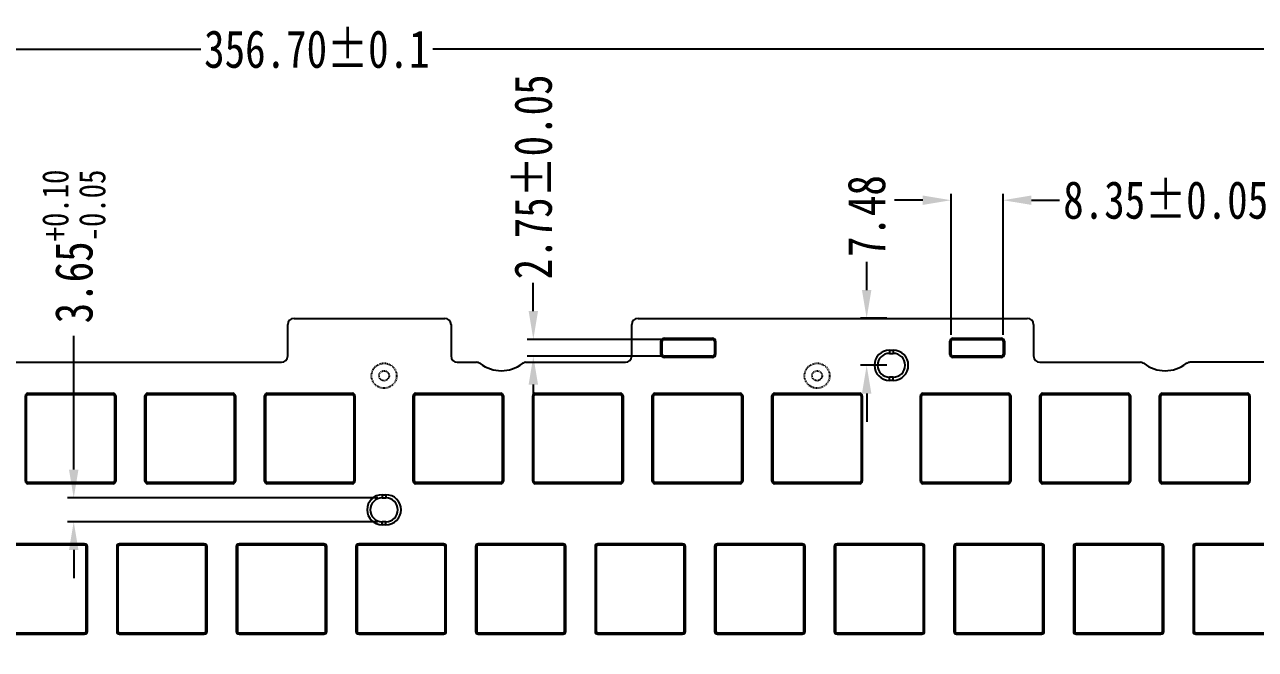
# Model space of a CAD drawing. Header units: inches. Extents: x 1285 to 1753, y 37 to 311.
# Drawn here: x 1398.5 to 1594.5, y 207.4 to 306.9 of the extents above; entities that cross this region are included whole.
import ezdxf

# ---------------------------------------------------------------- set-up
doc = ezdxf.new("R2010")
doc.units = ezdxf.units.IN
doc.header["$LTSCALE"] = 0.909449
doc.header["$MEASUREMENT"] = 0
doc.header["$PDMODE"] = 3
doc.header["$PDSIZE"] = 0.3125
doc.linetypes.add('HIDDEN', pattern=[0.2, 0.1, -0.1])
doc.linetypes.add('PHANTOM', pattern=[0.8, 0.45, -0.05, 0.1, -0.05, 0.1, -0.05])
doc.layers.get('0').update_dxf_attribs({"linetype": 'CONTINUOUS'})
doc.layers.get('Defpoints').update_dxf_attribs({"linetype": 'CONTINUOUS'})
doc.layers.add('DEFAULT_2', color=8, linetype='HIDDEN')
doc.layers.add('DEFAULT_3', color=7, linetype='PHANTOM')
doc.styles.get("Standard").update_dxf_attribs({"font": 'txt', "width": 0.8})
doc.dimstyles.get("Standard").update_dxf_attribs({"dimtxt": 6, "dimasz": 4.5, "dimexe": 1, "dimexo": 1, "dimgap": 0.09, "dimtad": 0, "dimzin": 1, "dimdsep": 46, "dimtxsty": 'Standard', "dimcen": 0.09, "dimclrd": 5, "dimclre": 5, "dimclrt": 1, "dimadec": 0, "dimazin": 0, "dimtp": 0.01, "dimtm": 0.01, "dimtfac": 1, "dimtofl": 0, "dimtmove": 0, "dimatfit": 3, "dimfxl": 1, "dimtolj": 1, "dimtzin": 4, "dimarcsym": 0})

# ---------------------------------------------------------------- blocks, each defined once
blk = doc.blocks.new('*D6')
at = {"layer": 'DEFAULT_3', "color": 3, "linetype": 'ByBlock', "lineweight": -2, "transparency": 16777216}
for p, q in [((1348.86, 160.98), (1348.86, 304)), ((1705.56, 160.98), (1705.56, 304)), ((1353.36, 303), (1426.55, 303)), ((1701.06, 303), (1463.53, 303))]:
    blk.add_line(p, q, dxfattribs=at)
at = {"layer": 'DEFAULT_3', "color": 3, "linetype": 'ByBlock', "transparency": 16777216}
for points in [[(1353.36, 303.75), (1353.36, 302.25), (1348.86, 303)], [(1701.06, 302.25), (1701.06, 303.75), (1705.56, 303)]]:
    blk.add_solid(points, dxfattribs=at)
at = {"layer": 'Defpoints', "color": 0, "linetype": 'ByBlock', "transparency": 16777216}
for p in [(1705.56, 303), (1348.86, 159.98), (1705.56, 159.98)]:
    blk.add_point(p, dxfattribs=at)
at = {"layer": 'DEFAULT_3', "color": 3, "linetype": 'ByBlock', "transparency": 16777216, "insert": (1445.04, 303), "char_height": 6, "attachment_point": 5}
blk.add_mtext('356.70%%P0.1', dxfattribs=at)
blk = doc.blocks.new('*D29')
at = {"layer": 'DEFAULT_3', "color": 3, "linetype": 'ByBlock', "lineweight": -2, "transparency": 16777216}
for p, q in [((1479.52, 261.28), (1479.52, 265.78)), ((1500.13, 256.78), (1478.52, 256.78)), ((1500.13, 254.08), (1478.52, 254.08)), ((1479.52, 249.58), (1479.52, 245.08))]:
    blk.add_line(p, q, dxfattribs=at)
at = {"layer": 'DEFAULT_3', "color": 3, "linetype": 'ByBlock', "transparency": 16777216}
for points in [[(1478.77, 261.28), (1480.27, 261.28), (1479.52, 256.78)], [(1480.27, 249.58), (1478.77, 249.58), (1479.52, 254.08)]]:
    blk.add_solid(points, dxfattribs=at)
at = {"layer": 'Defpoints', "color": 0, "linetype": 'ByBlock', "transparency": 16777216}
for p in [(1501.13, 256.78), (1479.52, 254.08), (1501.13, 254.08)]:
    blk.add_point(p, dxfattribs=at)
at = {"layer": 'DEFAULT_3', "color": 3, "linetype": 'ByBlock', "transparency": 16777216, "insert": (1479.52, 282.67), "char_height": 6, "attachment_point": 5, "rotation": 90}
blk.add_mtext('\\A1;2.75%%P0.05', dxfattribs=at)
blk = doc.blocks.new('*D30')
at = {"layer": 'DEFAULT_3', "color": 3, "linetype": 'ByBlock', "lineweight": -2, "transparency": 16777216}
for p, q in [((1406.31, 236.02), (1406.31, 257.33)), ((1454.74, 231.52), (1405.31, 231.52)), ((1454.74, 227.72), (1405.31, 227.72)), ((1406.31, 223.22), (1406.31, 218.72))]:
    blk.add_line(p, q, dxfattribs=at)
at = {"layer": 'DEFAULT_3', "color": 3, "linetype": 'ByBlock', "transparency": 16777216}
for points in [[(1405.56, 236.02), (1407.06, 236.02), (1406.31, 231.52)], [(1407.06, 223.22), (1405.56, 223.22), (1406.31, 227.72)]]:
    blk.add_solid(points, dxfattribs=at)
at = {"layer": 'Defpoints', "color": 0, "linetype": 'ByBlock', "transparency": 16777216}
for p in [(1455.74, 231.52), (1406.31, 227.72), (1455.74, 227.72)]:
    blk.add_point(p, dxfattribs=at)
at = {"layer": 'DEFAULT_3', "color": 3, "linetype": 'ByBlock', "transparency": 16777216, "insert": (1406.31, 271.58), "char_height": 6, "attachment_point": 5, "rotation": 90}
blk.add_mtext('\\A1;\\A1;3.65{\\H0.7x;\\S+0.10^ -0.05;}', dxfattribs=at)
blk = doc.blocks.new('*D32')
at = {"layer": 'DEFAULT_3', "color": 3, "linetype": 'ByBlock', "lineweight": -2, "transparency": 16777216}
for p, q in [((1532.62, 264.63), (1532.62, 269.13)), ((1535.85, 260.13), (1531.62, 260.13)), ((1535.85, 252.65), (1531.62, 252.65)), ((1532.62, 248.15), (1532.62, 243.65))]:
    blk.add_line(p, q, dxfattribs=at)
at = {"layer": 'DEFAULT_3', "color": 3, "linetype": 'ByBlock', "transparency": 16777216}
for points in [[(1531.87, 264.63), (1533.37, 264.63), (1532.62, 260.13)], [(1533.37, 248.15), (1531.87, 248.15), (1532.62, 252.65)]]:
    blk.add_solid(points, dxfattribs=at)
at = {"layer": 'Defpoints', "color": 0, "linetype": 'ByBlock', "transparency": 16777216}
for p in [(1532.62, 260.13), (1536.85, 260.13), (1536.85, 252.65)]:
    blk.add_point(p, dxfattribs=at)
at = {"layer": 'DEFAULT_3', "color": 3, "linetype": 'ByBlock', "transparency": 16777216, "insert": (1532.62, 276.42), "char_height": 6, "attachment_point": 5, "rotation": 90}
blk.add_mtext('\\A1;7.48', dxfattribs=at)
blk = doc.blocks.new('*D33')
at = {"layer": 'DEFAULT_3', "color": 3, "linetype": 'ByBlock', "lineweight": -2, "transparency": 16777216}
for p, q in [((1541.56, 278.95), (1537.06, 278.95)), ((1546.06, 257.48), (1546.06, 279.95)), ((1554.36, 257.48), (1554.36, 279.95)), ((1558.86, 278.95), (1563.36, 278.95))]:
    blk.add_line(p, q, dxfattribs=at)
at = {"layer": 'DEFAULT_3', "color": 3, "linetype": 'ByBlock', "transparency": 16777216}
for points in [[(1541.56, 278.2), (1541.56, 279.7), (1546.06, 278.95)], [(1558.86, 279.7), (1558.86, 278.2), (1554.36, 278.95)]]:
    blk.add_solid(points, dxfattribs=at)
at = {"layer": 'Defpoints', "color": 0, "linetype": 'ByBlock', "transparency": 16777216}
for p in [(1554.36, 278.95), (1546.06, 256.48), (1554.36, 256.48)]:
    blk.add_point(p, dxfattribs=at)
at = {"layer": 'DEFAULT_3', "color": 3, "linetype": 'ByBlock', "transparency": 16777216, "insert": (1580.25, 278.95), "char_height": 6, "attachment_point": 5}
blk.add_mtext('\\A1;8.35%%P0.05', dxfattribs=at)

msp = doc.modelspace()

# ---------------------------------------------------------------- linework, layer by layer
at = {"color": 7, "linetype": 'Continuous'}
for p, q in [((1440.41, 254.13), (1440.41, 259.129)), ((1441.41, 260.129), (1465.41, 260.129)), ((1466.41, 259.129), (1466.41, 254.13)), ((1495.207, 254.13), (1495.207, 259.129)), ((1496.207, 260.129), (1558.206, 260.129)), ((1559.206, 259.129), (1559.206, 254.13)), ((1536.254, 255.048), (1536.254, 254.548)), ((1536.254, 255.048), (1536.854, 255.048)), ((1536.854, 255.048), (1536.854, 254.548)), ((1368.163, 253.13), (1439.41, 253.13)), ((1467.41, 253.13), (1470.457, 253.13)), ((1478.397, 253.13), (1494.207, 253.13)), ((1536.254, 254.548), (1536.854, 254.548)), ((1560.206, 253.13), (1576.187, 253.13)), ((1613.691, 253.13), (1584.127, 253.13)), ((1536.254, 250.248), (1536.254, 250.748)), ((1536.854, 250.748), (1536.254, 250.748)), ((1536.854, 250.248), (1536.254, 250.248)), ((1536.854, 250.248), (1536.854, 250.748)), ((1398.612, 234.183), (1398.612, 247.783)), ((1398.612, 247.783), (1398.812, 247.783)), ((1398.812, 234.183), (1398.812, 247.783)), ((1399.012, 248.183), (1399.012, 247.983)), ((1399.012, 248.183), (1412.612, 248.183)), ((1399.012, 247.983), (1412.612, 247.983)), ((1412.612, 248.183), (1412.612, 247.983)), ((1412.812, 247.783), (1412.812, 234.183)), ((1413.012, 247.783), (1412.812, 247.783)), ((1413.012, 247.783), (1413.012, 234.183)), ((1417.662, 234.183), (1417.662, 247.783)), ((1417.662, 247.783), (1417.862, 247.783)), ((1417.862, 234.183), (1417.862, 247.783)), ((1418.062, 248.183), (1418.062, 247.983)), ((1418.062, 248.183), (1431.662, 248.183)), ((1418.062, 247.983), (1431.662, 247.983)), ((1431.662, 248.183), (1431.662, 247.983)), ((1431.862, 247.783), (1431.862, 234.183)), ((1432.062, 247.783), (1431.862, 247.783)), ((1432.062, 247.783), (1432.062, 234.183)), ((1436.712, 234.183), (1436.712, 247.783)), ((1436.712, 247.783), (1436.912, 247.783)), ((1436.912, 234.183), (1436.912, 247.783)), ((1437.112, 248.183), (1437.112, 247.983)), ((1437.112, 248.183), (1450.712, 248.183)), ((1437.112, 247.983), (1450.712, 247.983)), ((1450.712, 248.183), (1450.712, 247.983)), ((1450.912, 247.783), (1450.912, 234.183)), ((1451.112, 247.783), (1450.912, 247.783)), ((1451.112, 247.783), (1451.112, 234.183)), ((1460.372, 234.183), (1460.372, 247.783)), ((1460.372, 247.783), (1460.572, 247.783)), ((1460.572, 234.183), (1460.572, 247.783)), ((1460.772, 248.183), (1460.772, 247.983)), ((1460.772, 248.183), (1474.372, 248.183)), ((1460.772, 247.983), (1474.372, 247.983)), ((1474.372, 248.183), (1474.372, 247.983)), ((1474.572, 247.783), (1474.572, 234.183)), ((1474.772, 247.783), (1474.572, 247.783)), ((1474.772, 247.783), (1474.772, 234.183)), ((1479.422, 234.183), (1479.422, 247.783)), ((1479.422, 247.783), (1479.622, 247.783)), ((1479.622, 234.183), (1479.622, 247.783)), ((1479.822, 248.183), (1479.822, 247.983)), ((1479.822, 248.183), (1493.422, 248.183)), ((1479.822, 247.983), (1493.422, 247.983)), ((1493.422, 248.183), (1493.422, 247.983)), ((1493.622, 247.783), (1493.622, 234.183)), ((1493.822, 247.783), (1493.622, 247.783)), ((1493.822, 247.783), (1493.822, 234.183)), ((1498.472, 234.183), (1498.472, 247.783)), ((1498.472, 247.783), (1498.672, 247.783)), ((1498.672, 234.183), (1498.672, 247.783)), ((1498.872, 248.183), (1498.872, 247.983)), ((1498.872, 248.183), (1512.472, 248.183)), ((1498.872, 247.983), (1512.472, 247.983)), ((1512.472, 248.183), (1512.472, 247.983)), ((1512.672, 247.783), (1512.672, 234.183)), ((1512.872, 247.783), (1512.672, 247.783)), ((1512.872, 247.783), (1512.872, 234.183)), ((1517.522, 234.183), (1517.522, 247.783)), ((1517.522, 247.783), (1517.722, 247.783)), ((1517.722, 234.183), (1517.722, 247.783)), ((1517.922, 248.183), (1517.922, 247.983)), ((1517.922, 248.183), (1531.522, 248.183)), ((1517.922, 247.983), (1531.522, 247.983)), ((1531.522, 248.183), (1531.522, 247.983)), ((1531.722, 247.783), (1531.722, 234.183)), ((1531.922, 247.783), (1531.722, 247.783)), ((1531.922, 247.783), (1531.922, 234.183)), ((1541.172, 234.183), (1541.172, 247.783)), ((1541.172, 247.783), (1541.372, 247.783)), ((1541.372, 234.183), (1541.372, 247.783)), ((1541.572, 248.183), (1541.572, 247.983)), ((1541.572, 248.183), (1555.172, 248.183)), ((1541.572, 247.983), (1555.172, 247.983)), ((1555.172, 248.183), (1555.172, 247.983)), ((1555.372, 247.783), (1555.372, 234.183)), ((1555.572, 247.783), (1555.372, 247.783)), ((1555.572, 247.783), (1555.572, 234.183)), ((1560.222, 234.183), (1560.222, 247.783)), ((1560.222, 247.783), (1560.422, 247.783)), ((1560.422, 234.183), (1560.422, 247.783)), ((1560.622, 248.183), (1560.622, 247.983)), ((1560.622, 248.183), (1574.222, 248.183)), ((1560.622, 247.983), (1574.222, 247.983)), ((1574.222, 248.183), (1574.222, 247.983)), ((1574.422, 247.783), (1574.422, 234.183)), ((1574.622, 247.783), (1574.422, 247.783)), ((1574.622, 247.783), (1574.622, 234.183)), ((1579.272, 234.183), (1579.272, 247.783)), ((1579.272, 247.783), (1579.472, 247.783)), ((1579.472, 234.183), (1579.472, 247.783)), ((1579.672, 248.183), (1579.672, 247.983)), ((1579.672, 248.183), (1593.272, 248.183)), ((1579.672, 247.983), (1593.272, 247.983)), ((1593.272, 248.183), (1593.272, 247.983)), ((1593.672, 247.783), (1593.472, 247.783)), ((1593.472, 247.783), (1593.472, 234.183)), ((1593.672, 247.783), (1593.672, 234.183)), ((1398.612, 234.183), (1398.812, 234.183)), ((1399.012, 233.783), (1399.012, 233.983)), ((1412.612, 233.983), (1399.012, 233.983)), ((1412.612, 233.783), (1399.012, 233.783)), ((1412.612, 233.783), (1412.612, 233.983)), ((1413.012, 234.183), (1412.812, 234.183)), ((1417.662, 234.183), (1417.862, 234.183)), ((1418.062, 233.783), (1418.062, 233.983)), ((1431.662, 233.983), (1418.062, 233.983)), ((1431.662, 233.783), (1418.062, 233.783)), ((1431.662, 233.783), (1431.662, 233.983)), ((1432.062, 234.183), (1431.862, 234.183)), ((1436.712, 234.183), (1436.912, 234.183)), ((1437.112, 233.783), (1437.112, 233.983)), ((1450.712, 233.983), (1437.112, 233.983)), ((1450.712, 233.783), (1437.112, 233.783)), ((1450.712, 233.783), (1450.712, 233.983)), ((1451.112, 234.183), (1450.912, 234.183)), ((1460.372, 234.183), (1460.572, 234.183)), ((1460.772, 233.783), (1460.772, 233.983)), ((1474.372, 233.983), (1460.772, 233.983)), ((1474.372, 233.783), (1460.772, 233.783)), ((1474.372, 233.783), (1474.372, 233.983)), ((1474.772, 234.183), (1474.572, 234.183)), ((1479.422, 234.183), (1479.622, 234.183)), ((1479.822, 233.783), (1479.822, 233.983)), ((1493.422, 233.983), (1479.822, 233.983)), ((1493.422, 233.783), (1479.822, 233.783)), ((1493.422, 233.783), (1493.422, 233.983)), ((1493.822, 234.183), (1493.622, 234.183)), ((1498.472, 234.183), (1498.672, 234.183)), ((1498.872, 233.783), (1498.872, 233.983)), ((1512.472, 233.983), (1498.872, 233.983)), ((1512.472, 233.783), (1498.872, 233.783)), ((1512.472, 233.783), (1512.472, 233.983)), ((1512.872, 234.183), (1512.672, 234.183)), ((1517.522, 234.183), (1517.722, 234.183)), ((1517.922, 233.783), (1517.922, 233.983)), ((1531.522, 233.983), (1517.922, 233.983)), ((1531.522, 233.783), (1517.922, 233.783)), ((1531.522, 233.783), (1531.522, 233.983)), ((1531.922, 234.183), (1531.722, 234.183)), ((1541.172, 234.183), (1541.372, 234.183)), ((1541.572, 233.783), (1541.572, 233.983)), ((1555.172, 233.983), (1541.572, 233.983)), ((1555.172, 233.783), (1541.572, 233.783)), ((1555.172, 233.783), (1555.172, 233.983)), ((1555.572, 234.183), (1555.372, 234.183)), ((1560.222, 234.183), (1560.422, 234.183)), ((1560.622, 233.783), (1560.622, 233.983)), ((1574.222, 233.983), (1560.622, 233.983)), ((1574.222, 233.783), (1560.622, 233.783)), ((1574.222, 233.783), (1574.222, 233.983)), ((1574.622, 234.183), (1574.422, 234.183)), ((1579.272, 234.183), (1579.472, 234.183)), ((1579.672, 233.783), (1579.672, 233.983)), ((1593.272, 233.983), (1579.672, 233.983)), ((1593.272, 233.783), (1579.672, 233.783)), ((1593.272, 233.783), (1593.272, 233.983)), ((1593.672, 234.183), (1593.472, 234.183)), ((1455.444, 232.024), (1455.444, 231.524)), ((1455.444, 232.024), (1456.044, 232.024)), ((1455.444, 231.524), (1456.044, 231.524)), ((1456.044, 232.024), (1456.044, 231.524)), ((1455.444, 227.224), (1455.444, 227.724)), ((1456.044, 227.724), (1455.444, 227.724)), ((1456.044, 227.224), (1456.044, 227.724)), ((1456.044, 227.224), (1455.444, 227.224)), ((1408.052, 224.2), (1394.552, 224.2)), ((1408.052, 224), (1394.552, 224)), ((1408.052, 224), (1408.052, 224.2)), ((1408.302, 210.25), (1408.302, 223.75)), ((1408.502, 223.75), (1408.302, 223.75)), ((1408.502, 210.25), (1408.502, 223.75)), ((1413.152, 223.75), (1413.152, 210.25)), ((1413.352, 223.75), (1413.152, 223.75)), ((1413.352, 223.75), (1413.352, 210.25)), ((1413.602, 224.2), (1413.602, 224)), ((1427.102, 224.2), (1413.602, 224.2)), ((1427.102, 224), (1413.602, 224)), ((1427.102, 224), (1427.102, 224.2)), ((1427.352, 210.25), (1427.352, 223.75)), ((1427.552, 223.75), (1427.352, 223.75)), ((1427.552, 210.25), (1427.552, 223.75)), ((1432.202, 223.75), (1432.202, 210.25)), ((1432.402, 223.75), (1432.202, 223.75)), ((1432.402, 223.75), (1432.402, 210.25)), ((1432.652, 224.2), (1432.652, 224)), ((1446.152, 224.2), (1432.652, 224.2)), ((1446.152, 224), (1432.652, 224)), ((1446.152, 224), (1446.152, 224.2)), ((1446.402, 210.25), (1446.402, 223.75)), ((1446.602, 223.75), (1446.402, 223.75)), ((1446.602, 210.25), (1446.602, 223.75)), ((1451.252, 223.75), (1451.252, 210.25)), ((1451.452, 223.75), (1451.252, 223.75)), ((1451.452, 223.75), (1451.452, 210.25)), ((1451.702, 224.2), (1451.702, 224)), ((1465.202, 224.2), (1451.702, 224.2)), ((1465.202, 224), (1451.702, 224)), ((1465.202, 224), (1465.202, 224.2)), ((1465.452, 210.25), (1465.452, 223.75)), ((1465.652, 223.75), (1465.452, 223.75)), ((1465.652, 210.25), (1465.652, 223.75)), ((1470.302, 223.75), (1470.302, 210.25)), ((1470.502, 223.75), (1470.302, 223.75)), ((1470.502, 223.75), (1470.502, 210.25)), ((1470.752, 224.2), (1470.752, 224)), ((1484.252, 224.2), (1470.752, 224.2)), ((1484.252, 224), (1470.752, 224)), ((1484.252, 224), (1484.252, 224.2)), ((1484.502, 210.25), (1484.502, 223.75)), ((1484.702, 223.75), (1484.502, 223.75)), ((1484.702, 210.25), (1484.702, 223.75)), ((1489.352, 223.75), (1489.352, 210.25)), ((1489.552, 223.75), (1489.352, 223.75)), ((1489.552, 223.75), (1489.552, 210.25)), ((1489.802, 224.2), (1489.802, 224)), ((1503.302, 224.2), (1489.802, 224.2)), ((1503.302, 224), (1489.802, 224)), ((1503.302, 224), (1503.302, 224.2)), ((1503.552, 210.25), (1503.552, 223.75)), ((1503.752, 223.75), (1503.552, 223.75)), ((1503.752, 210.25), (1503.752, 223.75)), ((1508.402, 223.75), (1508.402, 210.25)), ((1508.602, 223.75), (1508.402, 223.75)), ((1508.602, 223.75), (1508.602, 210.25)), ((1508.852, 224.2), (1508.852, 224)), ((1522.352, 224.2), (1508.852, 224.2)), ((1522.352, 224), (1508.852, 224)), ((1522.352, 224), (1522.352, 224.2)), ((1522.602, 210.25), (1522.602, 223.75)), ((1522.802, 223.75), (1522.602, 223.75)), ((1522.802, 210.25), (1522.802, 223.75)), ((1527.452, 223.75), (1527.452, 210.25)), ((1527.652, 223.75), (1527.452, 223.75)), ((1527.652, 223.75), (1527.652, 210.25)), ((1527.902, 224.2), (1527.902, 224)), ((1541.402, 224.2), (1527.902, 224.2)), ((1541.402, 224), (1527.902, 224)), ((1541.402, 224), (1541.402, 224.2)), ((1541.652, 210.25), (1541.652, 223.75)), ((1541.852, 223.75), (1541.652, 223.75)), ((1541.852, 210.25), (1541.852, 223.75)), ((1546.502, 223.75), (1546.502, 210.25)), ((1546.702, 223.75), (1546.502, 223.75)), ((1546.702, 223.75), (1546.702, 210.25)), ((1546.952, 224.2), (1546.952, 224)), ((1560.452, 224.2), (1546.952, 224.2)), ((1560.452, 224), (1546.952, 224)), ((1560.452, 224), (1560.452, 224.2)), ((1560.702, 210.25), (1560.702, 223.75)), ((1560.902, 223.75), (1560.702, 223.75)), ((1560.902, 210.25), (1560.902, 223.75)), ((1565.552, 223.75), (1565.552, 210.25)), ((1565.752, 223.75), (1565.552, 223.75)), ((1565.752, 223.75), (1565.752, 210.25)), ((1566.002, 224.2), (1566.002, 224)), ((1579.502, 224.2), (1566.002, 224.2)), ((1579.502, 224), (1566.002, 224)), ((1579.502, 224), (1579.502, 224.2)), ((1579.952, 223.75), (1579.752, 223.75)), ((1579.752, 210.25), (1579.752, 223.75)), ((1579.952, 210.25), (1579.952, 223.75)), ((1584.802, 223.75), (1584.602, 223.75)), ((1584.602, 223.75), (1584.602, 210.25)), ((1584.802, 223.75), (1584.802, 210.25)), ((1598.552, 224.2), (1585.052, 224.2)), ((1585.052, 224.2), (1585.052, 224)), ((1598.552, 224), (1585.052, 224)), ((1394.552, 210), (1408.052, 210)), ((1394.552, 209.8), (1408.052, 209.8)), ((1408.052, 209.8), (1408.052, 210)), ((1408.302, 210.25), (1408.502, 210.25)), ((1413.152, 210.25), (1413.352, 210.25)), ((1413.602, 210), (1413.602, 209.8)), ((1413.602, 210), (1427.102, 210)), ((1413.602, 209.8), (1427.102, 209.8)), ((1427.102, 209.8), (1427.102, 210)), ((1427.352, 210.25), (1427.552, 210.25)), ((1432.202, 210.25), (1432.402, 210.25)), ((1432.652, 210), (1432.652, 209.8)), ((1432.652, 210), (1446.152, 210)), ((1432.652, 209.8), (1446.152, 209.8)), ((1446.152, 209.8), (1446.152, 210)), ((1446.402, 210.25), (1446.602, 210.25)), ((1451.252, 210.25), (1451.452, 210.25)), ((1451.702, 210), (1451.702, 209.8)), ((1451.702, 210), (1465.202, 210)), ((1451.702, 209.8), (1465.202, 209.8)), ((1465.202, 209.8), (1465.202, 210)), ((1465.452, 210.25), (1465.652, 210.25)), ((1470.302, 210.25), (1470.502, 210.25)), ((1470.752, 210), (1470.752, 209.8)), ((1470.752, 210), (1484.252, 210)), ((1470.752, 209.8), (1484.252, 209.8)), ((1484.252, 209.8), (1484.252, 210)), ((1484.502, 210.25), (1484.702, 210.25)), ((1489.352, 210.25), (1489.552, 210.25)), ((1489.802, 210), (1489.802, 209.8)), ((1489.802, 210), (1503.302, 210)), ((1489.802, 209.8), (1503.302, 209.8)), ((1503.302, 209.8), (1503.302, 210)), ((1503.552, 210.25), (1503.752, 210.25)), ((1508.402, 210.25), (1508.602, 210.25)), ((1508.852, 210), (1508.852, 209.8)), ((1508.852, 210), (1522.352, 210)), ((1508.852, 209.8), (1522.352, 209.8)), ((1522.352, 209.8), (1522.352, 210)), ((1522.602, 210.25), (1522.802, 210.25)), ((1527.452, 210.25), (1527.652, 210.25)), ((1527.902, 210), (1527.902, 209.8)), ((1527.902, 210), (1541.402, 210)), ((1527.902, 209.8), (1541.402, 209.8)), ((1541.402, 209.8), (1541.402, 210)), ((1541.652, 210.25), (1541.852, 210.25)), ((1546.502, 210.25), (1546.702, 210.25)), ((1546.952, 210), (1546.952, 209.8)), ((1546.952, 210), (1560.452, 210)), ((1546.952, 209.8), (1560.452, 209.8)), ((1560.452, 209.8), (1560.452, 210)), ((1560.702, 210.25), (1560.902, 210.25)), ((1565.552, 210.25), (1565.752, 210.25)), ((1566.002, 210), (1579.502, 210)), ((1566.002, 210), (1566.002, 209.8)), ((1566.002, 209.8), (1579.502, 209.8)), ((1579.502, 209.8), (1579.502, 210)), ((1579.752, 210.25), (1579.952, 210.25)), ((1584.602, 210.25), (1584.802, 210.25)), ((1585.052, 210), (1598.552, 210)), ((1585.052, 210), (1585.052, 209.8)), ((1585.052, 209.8), (1598.552, 209.8))]:
    msp.add_line(p, q, dxfattribs=at)
at = {"color": 1, "linetype": 'Continuous'}
for p, q in [((1500.357, 256.98), (1500.357, 256.78)), ((1500.357, 256.98), (1508.057, 256.98)), ((1508.057, 256.98), (1508.057, 256.78)), ((1546.356, 256.98), (1546.356, 256.78)), ((1546.356, 256.98), (1554.056, 256.98)), ((1554.056, 256.98), (1554.056, 256.78)), ((1499.857, 254.38), (1499.857, 256.48)), ((1499.857, 256.48), (1500.057, 256.48)), ((1500.057, 254.38), (1500.057, 256.48)), ((1500.357, 256.78), (1508.057, 256.78)), ((1508.357, 256.48), (1508.357, 254.38)), ((1508.557, 256.48), (1508.357, 256.48)), ((1508.557, 256.48), (1508.557, 254.38)), ((1545.856, 254.38), (1545.856, 256.48)), ((1545.856, 256.48), (1546.056, 256.48)), ((1546.056, 254.38), (1546.056, 256.48)), ((1546.356, 256.78), (1554.056, 256.78)), ((1554.356, 256.48), (1554.356, 254.38)), ((1554.556, 256.48), (1554.356, 256.48)), ((1554.556, 256.48), (1554.556, 254.38)), ((1499.857, 254.38), (1500.057, 254.38)), ((1500.357, 253.88), (1500.357, 254.08)), ((1508.057, 254.08), (1500.357, 254.08)), ((1508.057, 253.88), (1500.357, 253.88)), ((1508.057, 253.88), (1508.057, 254.08)), ((1508.557, 254.38), (1508.357, 254.38)), ((1545.856, 254.38), (1546.056, 254.38)), ((1546.356, 253.88), (1546.356, 254.08)), ((1554.056, 254.08), (1546.356, 254.08)), ((1554.056, 253.88), (1546.356, 253.88)), ((1554.056, 253.88), (1554.056, 254.08)), ((1554.556, 254.38), (1554.356, 254.38))]:
    msp.add_line(p, q, dxfattribs=at)
at = {"color": 7, "linetype": 'Continuous'}
for centre, radius, start, end in [((1441.41, 259.129), 1, 90, 180), ((1465.41, 259.129), 1, 0, 90), ((1496.207, 259.129), 1, 90, 180), ((1558.206, 259.129), 1, 0, 90), ((1536.254, 252.648), 2.4, 90, 270), ((1536.854, 252.648), 2.4, 270, 90), ((1439.41, 254.13), 1, 270, 0), ((1467.41, 254.13), 1, 180, 270), ((1470.457, 252.13), 1, 52.35662, 90), ((1474.427, 257.277), 5.5, 232.35662, 307.64338), ((1478.397, 252.13), 1, 90, 127.64338), ((1494.207, 254.13), 1, 270, 0), ((1536.254, 252.648), 1.9, 90, 270), ((1536.854, 252.648), 1.9, 270, 90), ((1560.206, 254.13), 1, 180, 270), ((1576.187, 252.13), 1, 52.35662, 90), ((1580.157, 257.277), 5.5, 232.35662, 307.64338), ((1584.127, 252.13), 1, 90, 127.64338), ((1399.012, 247.783), 0.4, 90, 180), ((1399.012, 247.783), 0.2, 90, 180), ((1412.612, 247.783), 0.4, 0, 90), ((1412.612, 247.783), 0.2, 0, 90), ((1418.062, 247.783), 0.4, 90, 180), ((1418.062, 247.783), 0.2, 90, 180), ((1431.662, 247.783), 0.4, 0, 90), ((1431.662, 247.783), 0.2, 0, 90), ((1437.112, 247.783), 0.4, 90, 180), ((1437.112, 247.783), 0.2, 90, 180), ((1450.712, 247.783), 0.4, 0, 90), ((1450.712, 247.783), 0.2, 0, 90), ((1460.772, 247.783), 0.4, 90, 180), ((1460.772, 247.783), 0.2, 90, 180), ((1474.372, 247.783), 0.4, 0, 90), ((1474.372, 247.783), 0.2, 0, 90), ((1479.822, 247.783), 0.4, 90, 180), ((1479.822, 247.783), 0.2, 90, 180), ((1493.422, 247.783), 0.4, 0, 90), ((1493.422, 247.783), 0.2, 0, 90), ((1498.872, 247.783), 0.4, 90, 180), ((1498.872, 247.783), 0.2, 90, 180), ((1512.472, 247.783), 0.4, 0, 90), ((1512.472, 247.783), 0.2, 0, 90), ((1517.922, 247.783), 0.4, 90, 180), ((1517.922, 247.783), 0.2, 90, 180), ((1531.522, 247.783), 0.4, 0, 90), ((1531.522, 247.783), 0.2, 0, 90), ((1541.572, 247.783), 0.4, 90, 180), ((1541.572, 247.783), 0.2, 90, 180), ((1555.172, 247.783), 0.4, 0, 90), ((1555.172, 247.783), 0.2, 0, 90), ((1560.622, 247.783), 0.4, 90, 180), ((1560.622, 247.783), 0.2, 90, 180), ((1574.222, 247.783), 0.4, 0, 90), ((1574.222, 247.783), 0.2, 0, 90), ((1579.672, 247.783), 0.4, 90, 180), ((1579.672, 247.783), 0.2, 90, 180), ((1593.272, 247.783), 0.4, 0, 90), ((1593.272, 247.783), 0.2, 0, 90), ((1399.012, 234.183), 0.4, 180, 270), ((1399.012, 234.183), 0.2, 180, 270), ((1412.612, 234.183), 0.4, 270, 0), ((1412.612, 234.183), 0.2, 270, 0), ((1418.062, 234.183), 0.4, 180, 270), ((1418.062, 234.183), 0.2, 180, 270), ((1431.662, 234.183), 0.4, 270, 0), ((1431.662, 234.183), 0.2, 270, 0), ((1437.112, 234.183), 0.4, 180, 270), ((1437.112, 234.183), 0.2, 180, 270), ((1450.712, 234.183), 0.4, 270, 0), ((1450.712, 234.183), 0.2, 270, 0), ((1460.772, 234.183), 0.4, 180, 270), ((1460.772, 234.183), 0.2, 180, 270), ((1474.372, 234.183), 0.4, 270, 0), ((1474.372, 234.183), 0.2, 270, 0), ((1479.822, 234.183), 0.4, 180, 270), ((1479.822, 234.183), 0.2, 180, 270), ((1493.422, 234.183), 0.4, 270, 0), ((1493.422, 234.183), 0.2, 270, 0), ((1498.872, 234.183), 0.4, 180, 270), ((1498.872, 234.183), 0.2, 180, 270), ((1512.472, 234.183), 0.4, 270, 0), ((1512.472, 234.183), 0.2, 270, 0), ((1517.922, 234.183), 0.4, 180, 270), ((1517.922, 234.183), 0.2, 180, 270), ((1531.522, 234.183), 0.4, 270, 0), ((1531.522, 234.183), 0.2, 270, 0), ((1541.572, 234.183), 0.4, 180, 270), ((1541.572, 234.183), 0.2, 180, 270), ((1555.172, 234.183), 0.4, 270, 0), ((1555.172, 234.183), 0.2, 270, 0), ((1560.622, 234.183), 0.4, 180, 270), ((1560.622, 234.183), 0.2, 180, 270), ((1574.222, 234.183), 0.4, 270, 0), ((1574.222, 234.183), 0.2, 270, 0), ((1579.672, 234.183), 0.4, 180, 270), ((1579.672, 234.183), 0.2, 180, 270), ((1593.272, 234.183), 0.4, 270, 0), ((1593.272, 234.183), 0.2, 270, 0), ((1455.444, 229.624), 2.4, 90, 270), ((1455.444, 229.624), 1.9, 90, 270), ((1456.044, 229.624), 2.4, 270, 90), ((1456.044, 229.624), 1.9, 270, 90), ((1408.052, 223.75), 0.45, 0.00003, 89.99997), ((1408.052, 223.75), 0.25, 0, 90.00003), ((1413.602, 223.75), 0.45, 90.00003, 179.99997), ((1413.602, 223.75), 0.25, 90, 180.00003), ((1427.102, 223.75), 0.45, 0.00003, 89.99997), ((1427.102, 223.75), 0.25, 0, 90.00003), ((1432.652, 223.75), 0.45, 90.00003, 179.99997), ((1432.652, 223.75), 0.25, 90, 180.00003), ((1446.152, 223.75), 0.45, 0.00003, 89.99997), ((1446.152, 223.75), 0.25, 0, 90.00003), ((1451.702, 223.75), 0.45, 90.00003, 179.99997), ((1451.702, 223.75), 0.25, 90, 180.00003), ((1465.202, 223.75), 0.45, 0.00003, 89.99997), ((1465.202, 223.75), 0.25, 0, 90.00003), ((1470.752, 223.75), 0.45, 90.00003, 179.99997), ((1470.752, 223.75), 0.25, 90, 180.00003), ((1484.252, 223.75), 0.45, 0.00003, 89.99997), ((1484.252, 223.75), 0.25, 0, 90.00003), ((1489.802, 223.75), 0.45, 90.00003, 179.99997), ((1489.802, 223.75), 0.25, 90, 180.00003), ((1503.302, 223.75), 0.45, 0.00003, 89.99997), ((1503.302, 223.75), 0.25, 0, 90.00003), ((1508.852, 223.75), 0.45, 90.00003, 179.99997), ((1508.852, 223.75), 0.25, 90, 180.00003), ((1522.352, 223.75), 0.45, 0.00003, 89.99997), ((1522.352, 223.75), 0.25, 0, 90.00003), ((1527.902, 223.75), 0.45, 90.00003, 179.99997), ((1527.902, 223.75), 0.25, 90, 180.00003), ((1541.402, 223.75), 0.45, 0.00003, 89.99997), ((1541.402, 223.75), 0.25, 0, 90.00003), ((1546.952, 223.75), 0.45, 90.00003, 179.99997), ((1546.952, 223.75), 0.25, 90, 180.00003), ((1560.452, 223.75), 0.45, 0.00003, 89.99997), ((1560.452, 223.75), 0.25, 0, 90.00003), ((1566.002, 223.75), 0.45, 90.00003, 179.99997), ((1566.002, 223.75), 0.25, 90, 180.00003), ((1579.502, 223.75), 0.45, 0.00003, 89.99997), ((1579.502, 223.75), 0.25, 0, 90.00003), ((1585.052, 223.75), 0.45, 90.00003, 179.99997), ((1585.052, 223.75), 0.25, 90, 180.00003), ((1408.052, 210.25), 0.45, 270.00003, 359.99997), ((1408.052, 210.25), 0.25, 270, 360), ((1413.602, 210.25), 0.45, 180.00003, 269.99997), ((1413.602, 210.25), 0.25, 180, 270.00003), ((1427.102, 210.25), 0.45, 270.00003, 359.99997), ((1427.102, 210.25), 0.25, 270, 360), ((1432.652, 210.25), 0.45, 180.00003, 269.99997), ((1432.652, 210.25), 0.25, 180, 270.00003), ((1446.152, 210.25), 0.45, 270.00003, 359.99997), ((1446.152, 210.25), 0.25, 270, 360), ((1451.702, 210.25), 0.45, 180.00003, 269.99997), ((1451.702, 210.25), 0.25, 180, 270.00003), ((1465.202, 210.25), 0.45, 270.00003, 359.99997), ((1465.202, 210.25), 0.25, 270, 360), ((1470.752, 210.25), 0.45, 180.00003, 269.99997), ((1470.752, 210.25), 0.25, 180, 270.00003), ((1484.252, 210.25), 0.45, 270.00003, 359.99997), ((1484.252, 210.25), 0.25, 270, 360), ((1489.802, 210.25), 0.45, 180.00003, 269.99997), ((1489.802, 210.25), 0.25, 180, 270.00003), ((1503.302, 210.25), 0.45, 270.00003, 359.99997), ((1503.302, 210.25), 0.25, 270, 360), ((1508.852, 210.25), 0.45, 180.00003, 269.99997), ((1508.852, 210.25), 0.25, 180, 270.00003), ((1522.352, 210.25), 0.45, 270.00003, 359.99997), ((1522.352, 210.25), 0.25, 270, 360), ((1527.902, 210.25), 0.45, 180.00003, 269.99997), ((1527.902, 210.25), 0.25, 180, 270.00003), ((1541.402, 210.25), 0.45, 270.00003, 359.99997), ((1541.402, 210.25), 0.25, 270, 360), ((1546.952, 210.25), 0.45, 180.00003, 269.99997), ((1546.952, 210.25), 0.25, 180, 270.00003), ((1560.452, 210.25), 0.45, 270.00003, 359.99997), ((1560.452, 210.25), 0.25, 270, 360), ((1566.002, 210.25), 0.45, 180.00003, 269.99997), ((1566.002, 210.25), 0.25, 180, 270.00003), ((1579.502, 210.25), 0.45, 270.00003, 359.99997), ((1579.502, 210.25), 0.25, 270, 360), ((1585.052, 210.25), 0.45, 180.00003, 269.99997), ((1585.052, 210.25), 0.25, 180, 270.00003)]:
    msp.add_arc(centre, radius, start, end, dxfattribs=at)
at = {"color": 1, "linetype": 'Continuous'}
for centre, radius, start, end in [((1500.357, 256.48), 0.5, 90, 180), ((1508.057, 256.48), 0.5, 0, 90), ((1546.356, 256.48), 0.5, 90, 180), ((1554.056, 256.48), 0.5, 0, 90), ((1500.357, 256.48), 0.3, 90, 180), ((1508.057, 256.48), 0.3, 0, 90), ((1546.356, 256.48), 0.3, 90, 180), ((1554.056, 256.48), 0.3, 0, 90), ((1500.357, 254.38), 0.5, 180, 270), ((1500.357, 254.38), 0.3, 180, 270), ((1508.057, 254.38), 0.5, 270, 0), ((1508.057, 254.38), 0.3, 270, 0), ((1546.356, 254.38), 0.5, 180, 270), ((1546.356, 254.38), 0.3, 180, 270), ((1554.056, 254.38), 0.5, 270, 0), ((1554.056, 254.38), 0.3, 270, 0)]:
    msp.add_arc(centre, radius, start, end, dxfattribs=at)
at = {"layer": 'DEFAULT_2', "color": 8, "linetype": 'HIDDEN'}
for p, q in [((1454.26, 252.676), (1454.261, 252.677)), ((1523.24, 252.676), (1523.241, 252.677)), ((1454.333, 249.229), (1454.331, 249.231)), ((1523.313, 249.229), (1523.311, 249.231))]:
    msp.add_line(p, q, dxfattribs=at)
for centre, radius in [((1455.742, 250.983), 2), ((1524.722, 250.983), 2), ((1455.742, 250.983), 0.8), ((1524.722, 250.983), 0.8)]:
    msp.add_circle(centre, radius, dxfattribs=at)

# ---------------------------------------------------------------- dimensions: what is measured, and where the dimension line sits
at = {"layer": 'DEFAULT_3', "linetype": 'ByBlock'}
dim = msp.add_linear_dim(base=(1705.557, 302.996), p1=(1348.856, 159.985), p2=(1705.557, 159.985), text='<>%%P0.1', dimstyle='Standard', override={"dimclrd": 3, "dimclre": 3, "dimclrt": 3, "dimtfillclr": 256}, dxfattribs=at)
dim.commit()
dim.dimension.update_dxf_attribs({"geometry": '*D6', "text_midpoint": (1445.037, 302.996), "dimtype": 160})
for base, p1, p2, text, picture, middle in [((1479.516, 254.08), (1501.13, 256.78), (1501.13, 254.08), '2.75%%P0.05', '*D29', (1479.516, 282.67)), ((1406.306, 227.724), (1455.744, 231.524), (1455.744, 227.724), '\\A1;3.65{\\H0.7x;\\S+0.10^ -0.05;}', '*D30', (1406.306, 271.582))]:
    dim = msp.add_linear_dim(base=base, p1=p1, p2=p2, angle=90, text=text, dimstyle='Standard', override={"dimclrd": 3, "dimclre": 3, "dimclrt": 3}, dxfattribs=at)
    dim.commit()
    dim.dimension.update_dxf_attribs({"geometry": picture, "text_midpoint": middle, "dimtype": 160})
dim = msp.add_linear_dim(base=(1532.615, 260.129), p1=(1536.854, 252.648), p2=(1536.854, 260.129), angle=90, dimstyle='Standard', override={"dimclrd": 3, "dimclre": 3, "dimclrt": 3}, dxfattribs=at)
dim.commit()
dim.dimension.update_dxf_attribs({"geometry": '*D32', "text_midpoint": (1532.615, 276.419), "dimtype": 160})
dim = msp.add_linear_dim(base=(1554.356, 278.946), p1=(1546.056, 256.48), p2=(1554.356, 256.48), text='8.35%%P0.05', dimstyle='Standard', override={"dimclrd": 3, "dimclre": 3, "dimclrt": 3}, dxfattribs=at)
dim.commit()
dim.dimension.update_dxf_attribs({"geometry": '*D33', "text_midpoint": (1580.246, 278.946)})

doc.saveas('drawing.dxf')
